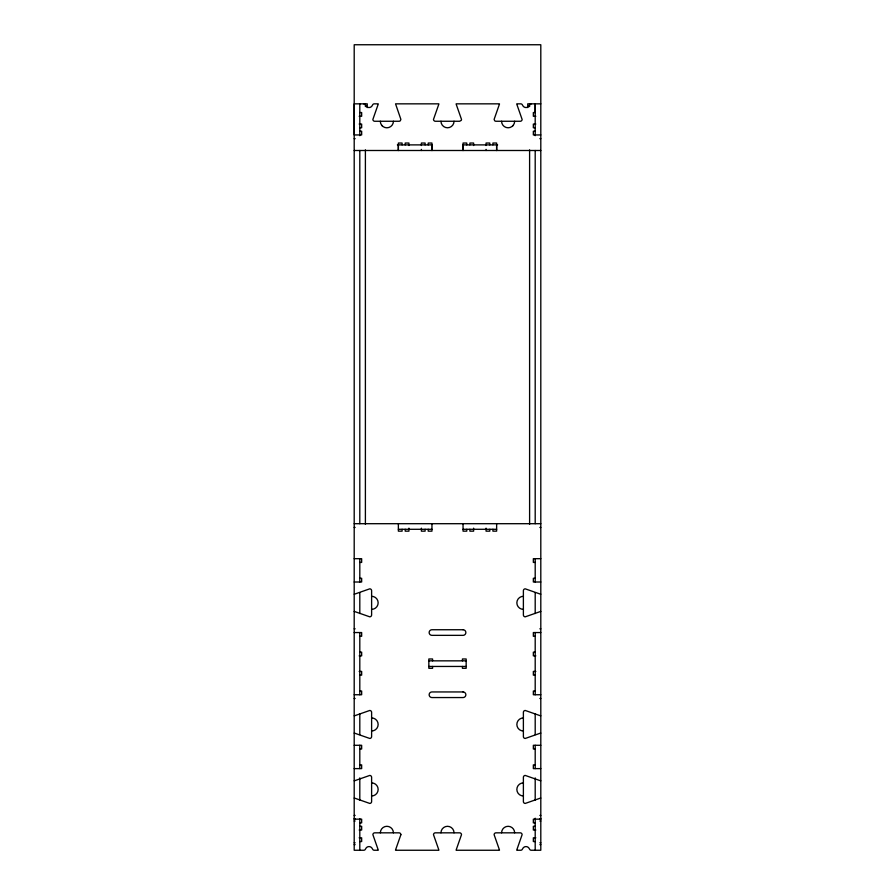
<?xml version="1.0" encoding="UTF-8"?>
<svg xmlns="http://www.w3.org/2000/svg" width="895" height="895" viewBox="0 0 895 895"><rect width="100%" height="100%" fill="white"/><g stroke="black" fill="none" stroke-linecap="round" stroke-linejoin="round"><path stroke-width="1.34" d="M398.364 144.889L398.364 150.494L398.364 143.032L402.09 143.032L402.09 144.889M431.949 144.889L431.949 150.494L431.949 143.032L428.213 143.032L428.213 144.889M463.051 144.889L463.051 150.494L463.051 143.032L466.787 143.032L466.787 144.889M496.635 144.889L496.635 150.494L496.635 143.032L492.91 143.032L492.91 144.889M512.533 126.061L513.271 125.266M540.804 103.842L527.737 103.842L527.737 107.568M359.801 112.546L361.658 112.546L361.658 116.283L359.175 116.283M535.825 116.283L533.342 116.283L533.342 112.546L535.199 112.546L535.199 103.842L535.199 135.682M359.175 124.058L361.658 124.058L361.658 127.784L359.801 127.784M535.825 124.058L533.342 124.058L533.342 127.784L535.199 127.784M359.801 131.207L361.658 131.207L361.658 134.944L354.196 134.944L354.196 103.842L367.263 103.842L367.263 107.568M535.199 131.207L533.342 131.207L533.342 134.944L540.804 134.944M354.196 138.669L355.136 138.669M539.864 138.669L540.804 138.669M397.369 144.889L432.184 144.889M462.816 144.889L497.631 144.889M354.196 150.494L540.804 150.494M354.196 523.698L540.804 523.698M354.196 527.423L355.136 527.423M539.864 527.423L540.804 527.423M398.364 529.292L431.949 529.292M463.051 529.292L496.635 529.292M354.196 558.681L361.658 558.681L361.658 562.418L359.801 562.418M540.804 558.681L533.342 558.681L533.342 562.418L535.199 562.418M359.801 578.282L361.658 578.282L361.658 582.007L354.196 582.007M535.199 578.282L533.342 578.282L533.342 582.007L540.804 582.007M354.196 628.816L355.136 628.816M539.864 628.816L540.804 628.816M354.196 632.552L361.658 632.552L361.658 636.278L359.801 636.278M540.804 632.552L533.342 632.552L533.342 636.278L535.199 636.278M359.801 652.142L361.658 652.142L361.658 655.867L359.175 655.867M535.199 652.142L533.342 652.142L533.342 655.867L535.825 655.867M428.839 660.846L466.161 660.846M428.839 666.451L466.161 666.451M359.175 671.418L361.658 671.418L361.658 675.154L359.801 675.154M535.825 671.418L533.342 671.418L533.342 675.154L535.199 675.154M359.801 691.018L361.658 691.018L361.658 694.744L354.196 694.744M535.199 691.018L533.342 691.018L533.342 694.744L540.804 694.744M354.196 698.48L355.136 698.48M539.864 698.48L540.804 698.48M354.196 745.289L361.658 745.289L361.658 749.014L359.801 749.014M540.804 745.289L533.342 745.289L533.342 749.014L535.199 749.014M359.801 764.878L361.658 764.878L361.658 768.615L354.196 768.615M535.199 764.878L533.342 764.878L533.342 768.615L540.804 768.615M354.196 815.412L355.136 815.412M539.864 815.412L540.804 815.412M354.196 818.701L355.136 818.701M539.864 818.701L540.804 818.701M354.196 819.149L361.658 819.149L361.658 822.885L359.801 822.885M540.804 819.149L533.342 819.149L533.342 822.885L535.199 822.885M354.196 821.017L355.136 821.017M539.864 821.017L540.804 821.017M359.801 826.298L361.658 826.298L361.658 830.034L359.175 830.034M535.199 826.298L533.342 826.298L533.342 830.034L535.825 830.034M359.175 837.809L361.658 837.809L361.658 841.546L359.801 841.546M535.825 837.809L533.342 837.809L533.342 841.546L535.199 841.546M354.196 842.788L355.136 842.788M539.864 842.788L540.804 842.788M354.196 844.656L355.136 844.656M539.864 844.656L540.804 844.656M381.729 125.266L382.467 126.061M535.199 150.494L535.199 523.698M535.199 558.681L535.199 582.007M535.199 592.691L535.199 613.534M535.199 632.552L535.199 694.744M535.199 713.762L535.199 734.605M535.199 745.289L535.199 768.615M535.199 777.9L535.199 800.13M535.199 818.22L535.199 850.25M529.605 103.842L529.605 106.606M529.605 149.868L529.605 524.313M496.635 523.698L496.635 531.16L492.91 531.16L492.91 529.292M489.8 144.889L489.8 143.032L486.063 143.032L486.063 145.516M489.8 529.292L489.8 531.16L486.063 531.16L486.063 528.173M486.063 149.375L486.063 150.494M473.623 145.516L473.623 143.032L469.897 143.032L469.897 144.889M473.623 528.173L473.623 531.16L469.897 531.16L469.897 529.292M466.787 529.292L466.787 531.16L463.051 531.16L463.051 523.698M462.424 660.846L462.424 658.977L466.161 658.977L466.161 668.308L462.424 668.308L462.424 666.451M432.576 660.846L432.576 658.977L428.839 658.977L428.839 668.308L432.576 668.308L432.576 666.451M431.949 523.698L431.949 531.16L428.213 531.16L428.213 529.292M425.103 144.889L425.103 143.032L421.377 143.032L421.377 145.516M425.103 529.292L425.103 531.16L421.377 531.16L421.377 528.173M421.377 149.375L421.377 150.494M408.937 145.516L408.937 143.032L405.2 143.032L405.2 144.889M408.937 528.173L408.937 531.16L405.2 531.16L405.2 529.292M402.09 529.292L402.09 531.16L398.364 531.16L398.364 523.698M365.395 103.842L365.395 106.606M365.395 149.868L365.395 524.313M359.801 103.842L359.801 135.682M359.801 150.494L359.801 523.698M359.801 558.681L359.801 582.007M359.801 592.691L359.801 613.534M359.801 632.552L359.801 694.744M359.801 713.762L359.801 734.605M359.801 745.289L359.801 768.615M359.801 777.9L359.801 800.13M359.801 818.701L359.801 850.25M540.804 594.168A1.868 1.868 0 0 1 540.267 594.09L525.253 588.832A1.868 1.868 0 0 0 523.385 590.7L523.385 614.966A1.868 1.868 0 0 0 525.253 616.823L540.267 611.576A1.868 1.868 0 0 1 540.804 611.498M354.196 594.168A1.868 1.868 0 0 0 354.733 594.09L369.747 588.832A1.868 1.868 0 0 1 371.615 590.7L371.615 614.966A1.868 1.868 0 0 1 369.747 616.823L354.733 611.576A1.868 1.868 0 0 0 354.196 611.498M540.804 715.799A1.868 1.868 0 0 1 540.267 715.72L525.253 710.473A1.868 1.868 0 0 0 523.385 712.331L523.385 736.596A1.868 1.868 0 0 0 525.253 738.453L540.267 733.206A1.868 1.868 0 0 1 540.804 733.128M540.804 780.776A1.868 1.868 0 0 1 540.267 780.697L525.253 775.439A1.868 1.868 0 0 0 523.385 777.307L523.385 801.562A1.868 1.868 0 0 0 525.253 803.43L540.267 798.172A1.868 1.868 0 0 1 540.804 798.094M354.196 798.094A1.868 1.868 0 0 1 354.733 798.172L369.747 803.43A1.868 1.868 0 0 0 371.615 801.562L371.615 777.307A1.868 1.868 0 0 0 369.747 775.439L354.733 780.697A1.868 1.868 0 0 1 354.196 780.776M354.196 733.128A1.868 1.868 0 0 1 354.733 733.206L369.747 738.453A1.868 1.868 0 0 0 371.615 736.596L371.615 712.331A1.868 1.868 0 0 0 369.747 710.473L354.733 715.72A1.868 1.868 0 0 1 354.196 715.799M393.42 121.261A6.556 6.556 0 0 1 386.864 127.806A6.556 6.556 0 0 1 380.308 121.25M363.728 103.842A1.868 1.868 0 0 1 365.496 105.084A3.725 3.725 0 0 0 372.533 105.084A1.868 1.868 0 0 1 374.289 103.842L378.227 103.842A1.857 1.857 0 0 1 378.149 104.379L372.891 119.393A1.868 1.868 0 0 0 373.193 120.411L373.439 120.713A1.868 1.868 0 0 0 374.759 121.261L399.013 121.261A1.868 1.868 0 0 0 400.333 120.713L400.882 119.393L395.545 103.842L438.841 103.842A1.857 1.857 0 0 1 438.763 104.379L433.504 119.393A1.868 1.868 0 0 0 433.806 120.4L434.355 120.948A1.868 1.868 0 0 0 435.373 121.261L459.627 121.261L461.193 120.411A1.879 1.879 0 0 0 461.496 119.393L456.237 104.379A1.846 1.846 0 0 1 456.159 103.842L499.455 103.842A1.857 1.857 0 0 1 499.376 104.379L494.118 119.393L494.666 120.713A1.868 1.868 0 0 0 495.987 121.261L520.241 121.261A1.846 1.846 0 0 0 521.572 120.702L521.807 120.411A1.846 1.846 0 0 0 522.109 119.393L516.851 104.379A1.846 1.846 0 0 1 516.773 103.842L520.711 103.842A1.868 1.868 0 0 1 522.467 105.084A3.725 3.725 0 0 0 529.504 105.084A1.868 1.868 0 0 1 531.272 103.842M514.647 121.25A6.533 6.533 0 0 1 508.114 127.784A6.533 6.533 0 0 1 501.58 121.261M454.033 121.261A6.533 6.533 0 0 1 447.5 127.784A6.533 6.533 0 0 1 440.966 121.261M371.615 596.305A6.533 6.533 0 0 1 378.149 602.827A6.533 6.533 0 0 1 371.615 609.361M523.385 609.361A6.533 6.533 0 0 1 516.851 602.827A6.533 6.533 0 0 1 523.385 596.305M501.58 832.831A6.533 6.533 0 0 1 508.114 826.298A6.533 6.533 0 0 1 514.647 832.831M440.966 832.831A6.533 6.533 0 0 1 447.5 826.298A6.533 6.533 0 0 1 454.033 832.831M380.353 832.831A6.533 6.533 0 0 1 386.886 826.298A6.533 6.533 0 0 1 393.42 832.831M371.615 717.935A6.533 6.533 0 0 1 378.149 724.469A6.533 6.533 0 0 1 371.615 730.991M371.615 782.901A6.533 6.533 0 0 1 378.149 789.435A6.533 6.533 0 0 1 371.615 795.968M523.385 795.968A6.533 6.533 0 0 1 516.851 789.435A6.533 6.533 0 0 1 523.385 782.901M523.385 730.991A6.533 6.533 0 0 1 516.851 724.469A6.533 6.533 0 0 1 523.385 717.935M400.882 834.699L395.624 849.713A1.868 1.868 0 0 0 395.545 850.25L438.841 850.25A1.868 1.868 0 0 0 438.763 849.713L433.504 834.699A1.868 1.868 0 0 1 435.373 832.831L459.627 832.831A1.868 1.868 0 0 1 461.496 834.699L456.237 849.713A1.868 1.868 0 0 0 456.159 850.25L499.455 850.25A1.868 1.868 0 0 0 499.376 849.713L494.118 834.699A1.868 1.868 0 0 1 495.987 832.831L520.241 832.831A1.868 1.868 0 0 1 522.109 834.699L516.851 849.713A1.868 1.868 0 0 0 516.773 850.25L520.711 850.25A1.868 1.868 0 0 0 522.467 849.008A3.737 3.737 0 0 1 529.504 849.008A1.868 1.868 0 0 0 531.272 850.25L540.804 850.25L540.804 44.75L354.196 44.75L354.196 850.25L363.728 850.25A1.868 1.868 0 0 0 365.496 849.008A3.737 3.737 0 0 1 372.533 849.008A1.868 1.868 0 0 0 374.289 850.25L378.227 850.25A1.868 1.868 0 0 0 378.149 849.713L372.891 834.699A1.868 1.868 0 0 1 374.759 832.831L399.013 832.831A1.868 1.868 0 0 1 400.882 834.699M463.051 629.744L431.949 629.744A2.797 2.797 0 0 0 429.152 632.552A2.797 2.797 0 0 0 431.949 635.349L463.051 635.349A2.797 2.797 0 0 0 465.847 632.552A2.797 2.797 0 0 0 463.051 629.744M463.051 691.947L431.949 691.947A2.797 2.797 0 0 0 429.152 694.744A2.797 2.797 0 0 0 431.949 697.552L463.051 697.552A2.797 2.797 0 0 0 465.847 694.744A2.797 2.797 0 0 0 463.051 691.947"/></g></svg>
